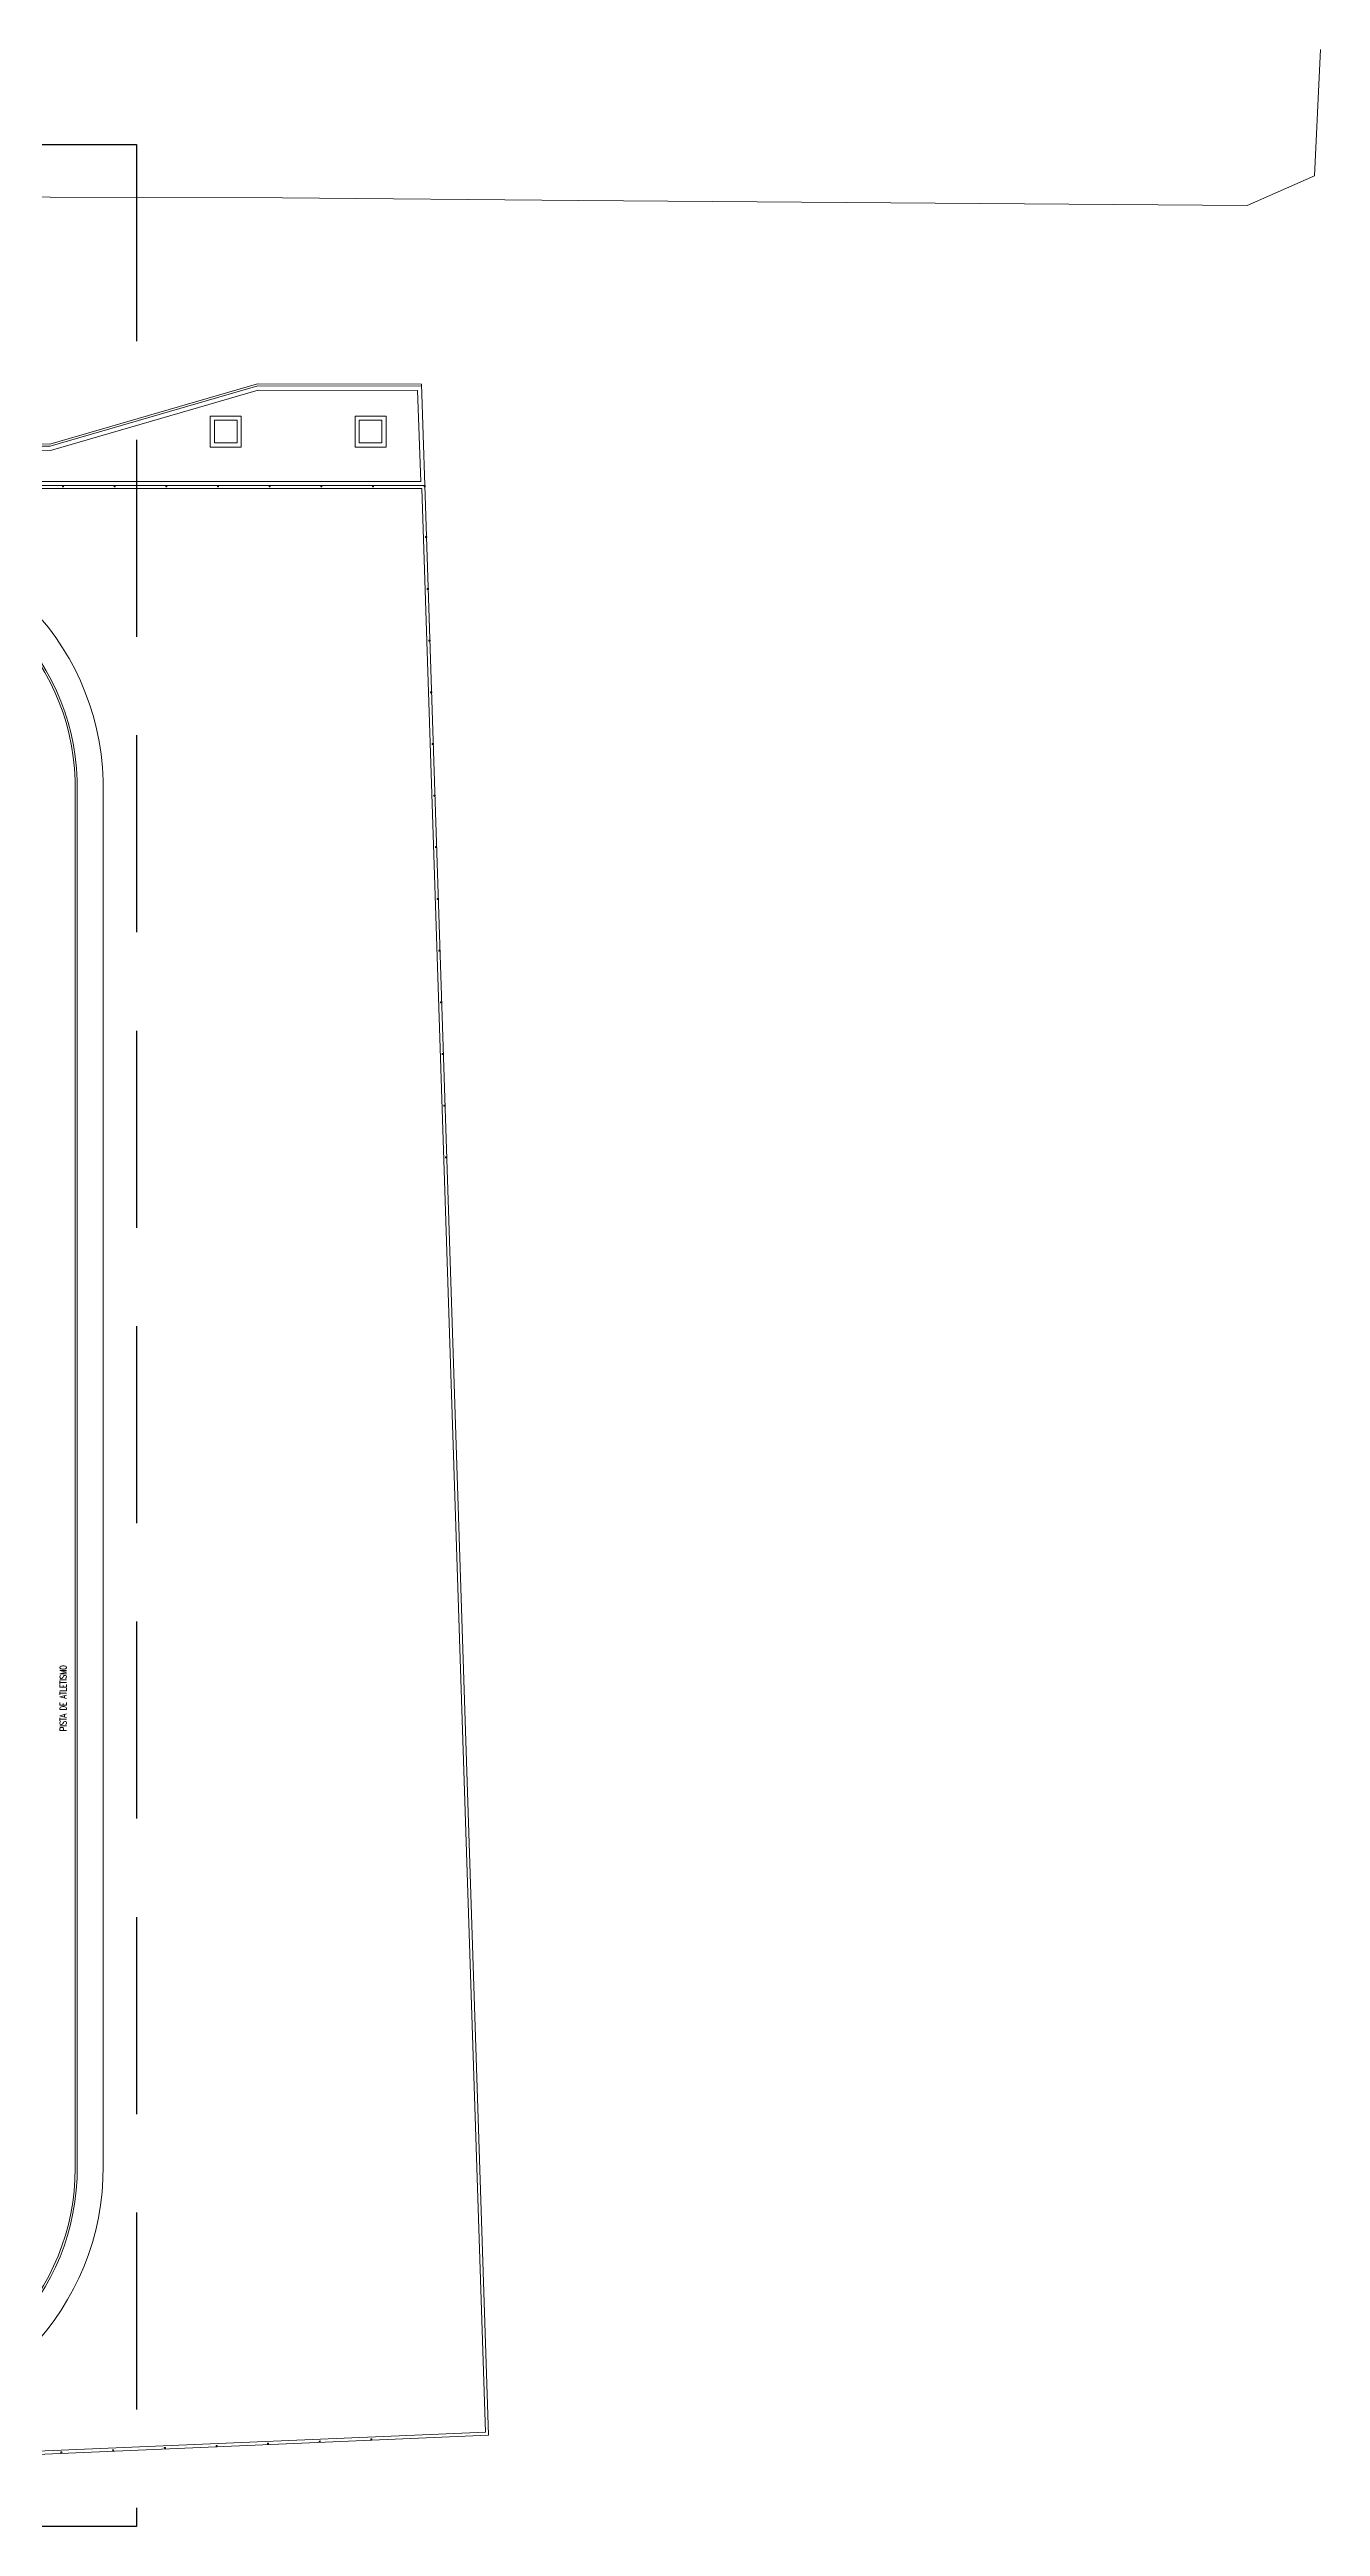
# Model space of a CAD drawing. Header units: millimetres. Extents: x 867 to 1330, y 209 to 507.
# Drawn here: x 1268.6 to 1330, y 372.4 to 492.2 of the extents above; entities that cross this region are included whole.
import ezdxf
from ezdxf.enums import TextEntityAlignment as Align

# ---------------------------------------------------------------- set-up
doc = ezdxf.new("R2010")
doc.units = ezdxf.units.MM
doc.header["$LTSCALE"] = 5
doc.linetypes.add('CONTINUO', pattern=[0])
doc.linetypes.add('HIDDEN', pattern=[9.525, 6.35, -3.175])
doc.layers.add('I-ARQ', color=8, linetype='Continuous', lineweight=0)
doc.layers.add('I-NORMO_ARQ', color=9, linetype='Continuous', lineweight=0)
doc.styles.add('ROMANS', font='ROMANS.SHX', dxfattribs={"height": 0.25})

# ---------------------------------------------------------------- blocks, each defined once
blk = doc.blocks.new('CANTEIRO')
at = {"layer": 'I-ARQ'}
for points in [[(-1.7, 0.75), (-0.2, 0.75), (-0.2, -0.75), (-1.7, -0.75)], [(-1.5, 0.55), (-0.4, 0.55), (-0.4, -0.55), (-1.5, -0.55)]]:
    blk.add_lwpolyline(points, close=True, dxfattribs=at)
blk = doc.blocks.new('CERCA')
at = {"layer": 'I-ARQ'}
blk.add_lwpolyline([(-0.02, 0), (0.03, 0), (0.03, -0.06), (-0.02, -0.06)], close=True, dxfattribs=at)

msp = doc.modelspace()

# ---------------------------------------------------------------- linework, layer by layer
at = {"linetype": 'HIDDEN', "ltscale": 0.3}
msp.add_lwpolyline([(1137.87, 487.62), (1272.76, 487.62), (1272.76, 372.43), (1137.87, 372.43)], close=True, dxfattribs=at)
at = {"layer": 'I-ARQ', "linetype": 'CONTINUO'}
for p, q in [((1268.57, 473.12), (1278.61, 476.04)), ((1268.58, 473.02), (1278.63, 475.94)), ((1268.61, 472.82), (1278.65, 475.74)), ((1278.61, 476.04), (1286.55, 476.02)), ((1278.63, 475.94), (1286.55, 475.92)), ((1278.65, 475.74), (1286.36, 475.72))]:
    msp.add_line(p, q, dxfattribs=at)
at = {"layer": 'I-ARQ'}
for p, q in [((1286.51, 471.32), (1286.36, 475.72)), ((1286.71, 471.12), (1286.55, 476.02)), ((1237.88, 473.14), (1268.58, 473.02)), ((1237.89, 473.24), (1268.57, 473.12)), ((1237.86, 472.94), (1268.61, 472.82)), ((1286.71, 471.12), (1159.71, 471.12)), ((1286.71, 471.12), (1159.71, 471.12)), ((1286.57, 470.97), (1159.71, 470.97)), ((1286.51, 471.32), (1159.79, 471.32)), ((1289.64, 376.99), (1286.57, 470.97)), ((1289.79, 376.84), (1286.71, 471.12)), ((1269.8, 456.86), (1269.8, 389.75)), ((1269.9, 456.87), (1269.9, 389.83)), ((1271.15, 456.85), (1271.15, 389.86)), ((1182.42, 372.43), (1289.64, 376.99)), ((1185.95, 372.43), (1289.79, 376.84))]:
    msp.add_line(p, q, dxfattribs=at)
for points in [[(1187.57, 491.4), (1187.59, 487.72), (1189.91, 485.7), (1198.83, 485.63), (1207.91, 485.59), (1224.75, 485.34), (1268.59, 485.06)], [(1268.59, 485.06), (1279.83, 485.04), (1294.15, 484.91), (1326.48, 484.66), (1329.74, 486.1), (1330.02, 492.2)]]:
    msp.add_lwpolyline(points, dxfattribs=at)
for centre, radius, start, end in [((1258.55, 456.52), 12.6, 1.5289, 90.4805), ((1258.55, 456.52), 11.35, 1.7949, 90.3786), ((1258.55, 456.52), 11.25, 1.7623, 90), ((1258.55, 389.75), 11.35, 271.739, 0.3786), ((1258.55, 389.75), 12.6, 271.7989, 0.482), ((1258.55, 389.75), 11.25, 272.6775, 0.0008)]:
    msp.add_arc(centre, radius, start, end, dxfattribs=at)

# ---------------------------------------------------------------- block references
for name, p, rotation in [('CANTEIRO', (1276.13, 473.73), 180.0000000066701), ('CANTEIRO', (1283.13, 473.73), 180.0000000066701), ('CERCA', (1286.8, 468.63), 271.8692357831589), ('CERCA', (1286.88, 466.13), 271.8692357831589), ('CERCA', (1286.96, 463.63), 271.8692357831589), ('CERCA', (1287.04, 461.13), 271.8692357831589), ('CERCA', (1287.12, 458.63), 271.8692357831589), ('CERCA', (1287.2, 456.13), 271.8692357831589), ('CERCA', (1287.28, 453.64), 271.8692357831589), ('CERCA', (1287.37, 451.14), 271.8692357831589), ('CERCA', (1287.45, 448.64), 271.8692357831589), ('CERCA', (1287.53, 446.14), 271.8692357831589), ('CERCA', (1287.61, 443.64), 271.8692357831589), ('CERCA', (1287.69, 441.14), 271.8692357831589), ('CERCA', (1287.77, 438.64), 271.8692357831589), ('CERCA', (1271.64, 376.07), 182.4362404062261), ('CERCA', (1274.14, 376.18), 182.4362404062261), ('CERCA', (1276.64, 376.28), 182.4362404062261), ('CERCA', (1279.13, 376.39), 182.4362404062261), ('CERCA', (1281.63, 376.5), 182.4362404062261), ('CERCA', (1284.13, 376.6), 182.4362404062261), ('CERCA', (1269.14, 375.97), 182.4362404062261)]:
    msp.add_blockref(name, p, dxfattribs=dict(at, rotation=rotation))
for p in [(1269.2, 471.12), (1271.7, 471.12), (1274.2, 471.12), (1276.7, 471.12), (1279.2, 471.12), (1281.7, 471.12), (1284.2, 471.12), (1286.7, 471.12)]:
    msp.add_blockref('CERCA', p, dxfattribs=at)

# ---------------------------------------------------------------- texts
at = {"layer": 'I-NORMO_ARQ', "style": 'ROMANS', "width": 0.7}
msp.add_text('PISTA DE ATLETISMO', height=0.32, rotation=90, dxfattribs=at).set_placement((1269.22, 412.48), align=Align.MIDDLE_CENTER)

doc.saveas('drawing.dxf')
